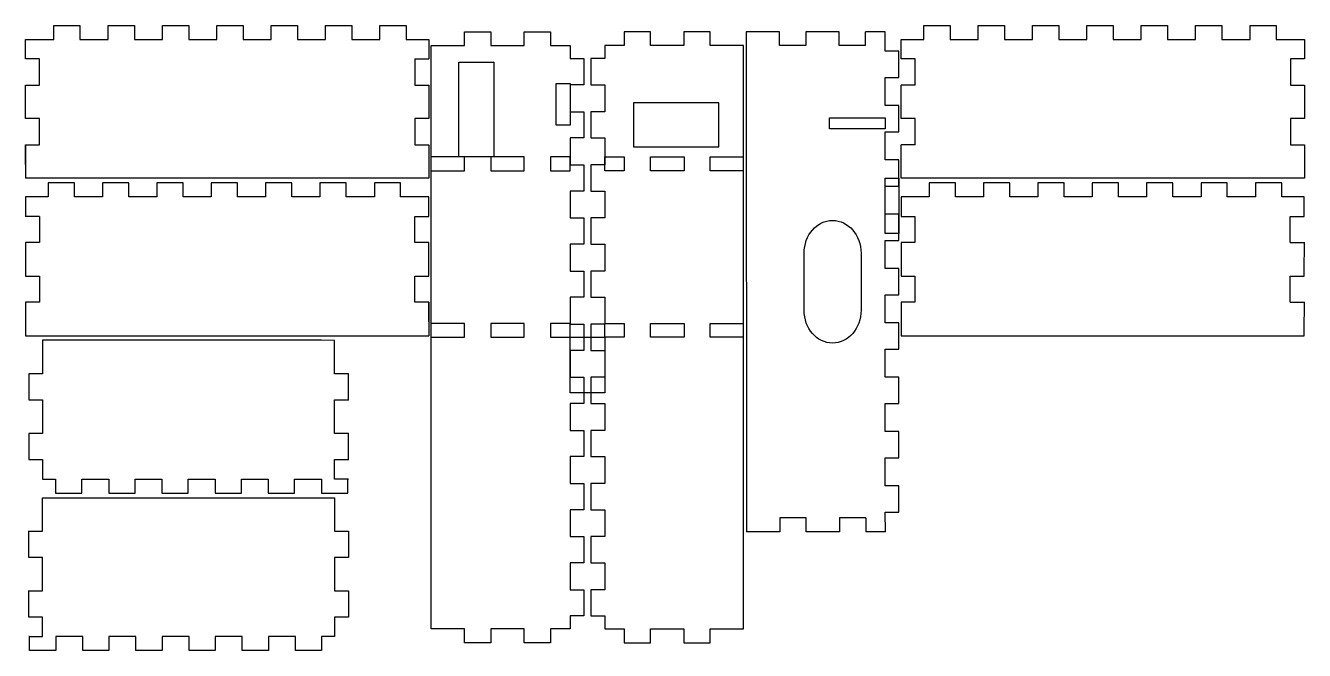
# Model space of a CAD drawing. Extents: x 1.7 to 84.2, y 0.8 to 91.
# Drawn here: x 1.7 to 84.2, y 0.8 to 41.1 of the extents above; entities that cross this region are included whole.
import ezdxf

# ---------------------------------------------------------------- set-up
doc = ezdxf.new("R2010")
doc.units = 0
doc.layers.add('Inner_Cut', color=7, linetype='CONTINUOUS')
doc.layers.add('Outer_Cut', color=7, linetype='CONTINUOUS')

msp = doc.modelspace()

# ---------------------------------------------------------------- linework, layer by layer
at = {"layer": 'Inner_Cut', "color": 5}
for p, q in [((29.663192, 38.777556), (31.92097, 38.777556)), ((29.663192, 32.684379), (29.663192, 38.777556)), ((31.92097, 38.777556), (31.92097, 32.684379)), ((35.93016, 37.404542), (36.826215, 37.404542)), ((35.93016, 34.723431), (35.93016, 37.404542)), ((36.826215, 37.404542), (36.826215, 34.723431)), ((46.423659, 36.155712), (40.920326, 36.155712)), ((40.920326, 36.155712), (40.920326, 33.33349)), ((46.423659, 33.33349), (46.423659, 36.155712)), ((36.826215, 34.723431), (35.93016, 34.723431)), ((53.549277, 35.192529), (57.1335, 35.192529)), ((53.549277, 34.486974), (53.549277, 35.192529)), ((57.1335, 35.192529), (57.1335, 34.486974)), ((57.1335, 34.486974), (53.549277, 34.486974)), ((40.920326, 33.33349), (46.423659, 33.33349)), ((31.92097, 32.684379), (29.663192, 32.684379)), ((57.131431, 31.31146), (58.031582, 31.31146)), ((57.131431, 27.727238), (57.131431, 31.31146)), ((58.031582, 31.31146), (58.031582, 27.727238)), ((53.750174, 28.577407), (53.750174, 28.577407)), ((58.031582, 27.727238), (57.131431, 27.727238)), ((51.91573, 22.784544), (51.91573, 26.46074)), ((55.584619, 26.46074), (55.584619, 22.784544)), ((36.826215, 21.038476), (39.063018, 21.038476)), ((36.826215, 17.454253), (36.826215, 21.038476)), ((39.063018, 21.038476), (39.063018, 17.454253)), ((39.063018, 17.454253), (36.826215, 17.454253))]:
    msp.add_line(p, q, dxfattribs=at)
for points in [[(51.91573, 26.46074), (51.91573, 27.633373), (52.733892, 28.577407), (53.750174, 28.577407)], [(53.750174, 28.577407), (54.766457, 28.577407), (55.584619, 27.633373), (55.584619, 26.46074)], [(53.750174, 20.667878), (52.733892, 20.667878), (51.91573, 21.611911), (51.91573, 22.784544)], [(55.584619, 22.784544), (55.584619, 21.611911), (54.766457, 20.667878), (53.750174, 20.667878)]]:
    msp.add_open_spline(points, degree=3, dxfattribs=at)
at = {"layer": 'Outer_Cut', "color": 7}
for p, q in [((3.542773, 40.252497), (3.542773, 41.149964)), ((3.542773, 41.149964), (5.236107, 41.149964)), ((5.236107, 41.149964), (5.236107, 40.252497)), ((7.048208, 40.252497), (7.048208, 41.149964)), ((7.048208, 41.149964), (8.741541, 41.149964)), ((8.741541, 41.149964), (8.741541, 40.252497)), ((10.553643, 40.252497), (10.553643, 41.149964)), ((10.553643, 41.149964), (12.246976, 41.149964)), ((12.246976, 41.149964), (12.246976, 40.252497)), ((14.059078, 40.252497), (14.059078, 41.149964)), ((14.059078, 41.149964), (15.752412, 41.149964)), ((15.752412, 41.149964), (15.752412, 40.252497)), ((17.564514, 40.252497), (17.564514, 41.149964)), ((17.564514, 41.149964), (19.257847, 41.149964)), ((19.257847, 41.149964), (19.257847, 40.252497)), ((21.069947, 40.252497), (21.069947, 41.149964)), ((21.069947, 41.149964), (22.763281, 41.149964)), ((22.763281, 41.149964), (22.763281, 40.252497)), ((24.575382, 40.252497), (24.575382, 41.149964)), ((24.575382, 41.149964), (26.268715, 41.149964)), ((26.268715, 41.149964), (26.268715, 40.252497)), ((30.023735, 39.852822), (30.023735, 40.750289)), ((30.023735, 40.750289), (31.717069, 40.750289)), ((31.717069, 40.750289), (31.717069, 39.852822)), ((33.873718, 39.852822), (33.873718, 40.750289)), ((33.873718, 40.750289), (35.567051, 40.750289)), ((35.567051, 40.750289), (35.567051, 39.852822)), ((42.014951, 40.750289), (40.321617, 40.750289)), ((40.321617, 40.750289), (40.321617, 39.852822)), ((42.014951, 39.852822), (42.014951, 40.750289)), ((45.86493, 40.750289), (44.171597, 40.750289)), ((44.171597, 40.750289), (44.171597, 39.852822)), ((45.86493, 39.852822), (45.86493, 40.750289)), ((48.176283, 40.750233), (48.198381, 8.495052)), ((50.331521, 39.852766), (50.331521, 40.750233)), ((52.024854, 40.750233), (52.024854, 39.852766)), ((54.181503, 39.852766), (54.181503, 40.750233)), ((57.134067, 39.491019), (57.134016, 40.750233)), ((59.629735, 40.252497), (59.629735, 41.149964)), ((59.629735, 41.149964), (61.323069, 41.149964)), ((61.323069, 41.149964), (61.323069, 40.252497)), ((63.13517, 40.252497), (63.13517, 41.149964)), ((63.13517, 41.149964), (64.828503, 41.149964)), ((64.828503, 41.149964), (64.828503, 40.252497)), ((66.640607, 40.252497), (66.640607, 41.149964)), ((66.640607, 41.149964), (68.33394, 41.149964)), ((68.33394, 41.149964), (68.33394, 40.252497)), ((70.146041, 40.252497), (70.146041, 41.149964)), ((70.146041, 41.149964), (71.839374, 41.149964)), ((71.839374, 41.149964), (71.839374, 40.252497)), ((73.651475, 40.252497), (73.651475, 41.149964)), ((73.651475, 41.149964), (75.344809, 41.149964)), ((75.344809, 41.149964), (75.344809, 40.252497)), ((77.156912, 40.252497), (77.156912, 41.149964)), ((77.156912, 41.149964), (78.850246, 41.149964)), ((78.850246, 41.149964), (78.850246, 40.252497)), ((80.662347, 40.252497), (80.662347, 41.149964)), ((80.662347, 41.149964), (82.35568, 41.149964)), ((82.35568, 41.149964), (82.35568, 40.252497)), ((1.73067, 40.252497), (3.542773, 40.252497)), ((1.73067, 38.993317), (1.73067, 40.252497)), ((5.236107, 40.252497), (7.048208, 40.252497)), ((8.741541, 40.252497), (10.553643, 40.252497)), ((12.246976, 40.252497), (14.059078, 40.252497)), ((15.752412, 40.252497), (17.564514, 40.252497)), ((19.257847, 40.252497), (21.069947, 40.252497)), ((22.763281, 40.252497), (24.575382, 40.252497)), ((26.268715, 40.252497), (27.719103, 40.252497)), ((27.868461, 39.852822), (30.023735, 39.852822)), ((27.868461, 39.016973), (27.868461, 39.852822)), ((31.717069, 39.852822), (33.873718, 39.852822)), ((35.567051, 39.852822), (36.826231, 39.852822)), ((36.826231, 39.852822), (36.826231, 39.016973)), ((40.321617, 39.852822), (39.062435, 39.852822)), ((39.062435, 39.852822), (39.062435, 39.016973)), ((44.171597, 39.852822), (42.014951, 39.852822)), ((48.020208, 39.852822), (45.86493, 39.852822)), ((48.020208, 39.016973), (48.020208, 39.852822)), ((52.024854, 39.852766), (50.331521, 39.852766)), ((55.874837, 39.852766), (54.181503, 39.852766)), ((58.17935, 40.252497), (59.629735, 40.252497)), ((61.323069, 40.252497), (63.13517, 40.252497)), ((64.828503, 40.252497), (66.640607, 40.252497)), ((68.33394, 40.252497), (70.146041, 40.252497)), ((71.839374, 40.252497), (73.651475, 40.252497)), ((75.344809, 40.252497), (77.156912, 40.252497)), ((78.850246, 40.252497), (80.662347, 40.252497)), ((82.35568, 40.252497), (84.167784, 40.252497)), ((84.167784, 40.252497), (84.167784, 38.993317)), ((2.628136, 38.993317), (1.73067, 38.993317)), ((2.628136, 37.299984), (2.628136, 38.993317)), ((26.821636, 38.993317), (26.821636, 37.299984)), ((27.868461, 37.32364), (27.868461, 39.016973)), ((27.868461, 39.016973), (27.868461, 39.016973)), ((36.826231, 39.016973), (37.723697, 39.016973)), ((37.723697, 39.016973), (37.723697, 37.32364)), ((39.062435, 39.016973), (38.164968, 39.016973)), ((38.164968, 39.016973), (38.164968, 37.32364)), ((48.020208, 37.32364), (48.020208, 39.016973)), ((48.020208, 39.016973), (48.020208, 39.016973)), ((58.031579, 39.491019), (57.134067, 39.491019)), ((58.031579, 37.797643), (58.031579, 39.491019)), ((59.076817, 38.993317), (58.17935, 38.993317)), ((59.076817, 37.299984), (59.076817, 38.993317)), ((84.167784, 38.993317), (83.270317, 38.993317)), ((83.270317, 38.993317), (83.270317, 37.299984)), ((1.73067, 35.143335), (1.73067, 37.299984)), ((1.73067, 37.299984), (2.628136, 37.299984)), ((26.821636, 37.299984), (27.719103, 37.299984)), ((27.868461, 35.590324), (27.868461, 37.32364)), ((27.868461, 37.32364), (27.868461, 37.32364)), ((37.723697, 37.32364), (36.826231, 37.32364)), ((36.826231, 37.32364), (36.826231, 35.590324)), ((38.164968, 37.32364), (39.062435, 37.32364)), ((39.062435, 37.32364), (39.062435, 35.590324)), ((48.020208, 35.590324), (48.020208, 37.32364)), ((48.020208, 37.32364), (48.020208, 37.32364)), ((57.134067, 35.985554), (57.134067, 37.797643)), ((57.134067, 37.797643), (58.031579, 37.797643)), ((83.270317, 37.299984), (84.167784, 37.299984)), ((84.167784, 37.299984), (84.167784, 35.143335)), ((27.868461, 33.896991), (27.868461, 35.590324)), ((27.868461, 35.590324), (27.868461, 35.590324)), ((36.826231, 35.590324), (37.723697, 35.590324)), ((37.723697, 35.590324), (37.723697, 33.896991)), ((39.062435, 35.590324), (38.164968, 35.590324)), ((38.164968, 35.590324), (38.164968, 33.896991)), ((48.020208, 33.896991), (48.020208, 35.590324)), ((48.020208, 35.590324), (48.020208, 35.590324)), ((58.031579, 35.985554), (57.134067, 35.985554)), ((58.031579, 34.292322), (58.031579, 35.985554)), ((2.628136, 35.143335), (1.73067, 35.143335)), ((2.628136, 33.450002), (2.628136, 35.143335)), ((27.719103, 35.143335), (26.821636, 35.143335)), ((26.821636, 35.143335), (26.821636, 33.450002)), ((59.076817, 35.143335), (58.17935, 35.143335)), ((59.076817, 33.450002), (59.076817, 35.143335)), ((84.167784, 35.143335), (83.270317, 35.143335)), ((83.270317, 35.143335), (83.270317, 33.450002)), ((27.868461, 32.163678), (27.868461, 33.896991)), ((27.868461, 33.896991), (27.868461, 33.896991)), ((37.723697, 33.896991), (36.826231, 33.896991)), ((36.826231, 33.896991), (36.826231, 32.163678)), ((38.164968, 33.896991), (39.062435, 33.896991)), ((39.062435, 33.896991), (39.062435, 32.163678)), ((48.020208, 32.163678), (48.020208, 33.896991)), ((48.020208, 33.896991), (48.020208, 33.896991)), ((57.134067, 32.480232), (57.134067, 34.292322)), ((57.134067, 34.292322), (58.031579, 34.292322)), ((1.73067, 32.190819), (1.73067, 33.450002)), ((1.73067, 33.450002), (2.628136, 33.450002)), ((26.821636, 33.450002), (27.719103, 33.450002)), ((83.270317, 33.450002), (84.167784, 33.450002)), ((84.167784, 33.450002), (84.167784, 31.294764)), ((27.868461, 30.470345), (27.868461, 32.163678)), ((27.868461, 32.163678), (27.868461, 32.163678)), ((30.023724, 32.684378), (27.871085, 32.684378)), ((30.023724, 31.786911), (30.023724, 32.684378)), ((33.873706, 32.684378), (31.717057, 32.684378)), ((31.717057, 32.684378), (31.717057, 31.786911)), ((33.873706, 31.786911), (33.873706, 32.684378)), ((36.826219, 32.684378), (35.56704, 32.684378)), ((35.56704, 32.684378), (35.56704, 31.786911)), ((36.826219, 31.786911), (36.826219, 32.684378)), ((36.826231, 32.163678), (37.723697, 32.163678)), ((37.723697, 32.163678), (37.723697, 30.470345)), ((39.062435, 32.163678), (38.164968, 32.163678)), ((38.164968, 32.163678), (38.164968, 30.470345)), ((39.065085, 31.786911), (39.065085, 32.684378)), ((39.065085, 32.684378), (40.324268, 32.684378)), ((40.324268, 32.684378), (40.324268, 31.786911)), ((42.017601, 31.786911), (42.017601, 32.684378)), ((42.017601, 32.684378), (44.174247, 32.684378)), ((44.174247, 32.684378), (44.174247, 31.786911)), ((45.86758, 31.786911), (45.86758, 32.684378)), ((45.86758, 32.684378), (48.020222, 32.684378)), ((48.020208, 30.470345), (48.020208, 32.163678)), ((48.020208, 32.163678), (48.020208, 32.163678)), ((58.031579, 32.480232), (57.134067, 32.480232)), ((58.031579, 30.786857), (58.031579, 32.480232)), ((27.871085, 31.786911), (30.023724, 31.786911)), ((31.717057, 31.786911), (33.873706, 31.786911)), ((35.56704, 31.786911), (36.826219, 31.786911)), ((40.324268, 31.786911), (39.065085, 31.786911)), ((44.174247, 31.786911), (42.017601, 31.786911)), ((48.020222, 31.786911), (45.86758, 31.786911)), ((3.542773, 31.294764), (1.73067, 31.294764)), ((4.874446, 30.996079), (3.181113, 30.996079)), ((3.181113, 30.996079), (3.181113, 30.098613)), ((5.236107, 31.294764), (3.542773, 31.294764)), ((3.542773, 31.294764), (3.542773, 31.294764)), ((4.874446, 30.098613), (4.874446, 30.996079)), ((7.048208, 31.294764), (5.236107, 31.294764)), ((5.236107, 31.294764), (5.236107, 31.294764)), ((8.37988, 30.996079), (6.686547, 30.996079)), ((6.686547, 30.996079), (6.686547, 30.098613)), ((8.741541, 31.294764), (7.048208, 31.294764)), ((7.048208, 31.294764), (7.048208, 31.294764)), ((8.37988, 30.098613), (8.37988, 30.996079)), ((10.553643, 31.294764), (8.741541, 31.294764)), ((8.741541, 31.294764), (8.741541, 31.294764)), ((11.885314, 30.996079), (10.191981, 30.996079)), ((10.191981, 30.996079), (10.191981, 30.098613)), ((12.246976, 31.294764), (10.553643, 31.294764)), ((10.553643, 31.294764), (10.553643, 31.294764)), ((11.885314, 30.098613), (11.885314, 30.996079)), ((14.059078, 31.294764), (12.246976, 31.294764)), ((12.246976, 31.294764), (12.246976, 31.294764)), ((15.390749, 30.996079), (13.697416, 30.996079)), ((13.697416, 30.996079), (13.697416, 30.098613)), ((15.752412, 31.294764), (14.059078, 31.294764)), ((14.059078, 31.294764), (14.059078, 31.294764)), ((15.390749, 30.098613), (15.390749, 30.996079)), ((17.564514, 31.294764), (15.752412, 31.294764)), ((15.752412, 31.294764), (15.752412, 31.294764)), ((18.896185, 30.996079), (17.202851, 30.996079)), ((17.202851, 30.996079), (17.202851, 30.098613)), ((19.257847, 31.294764), (17.564514, 31.294764)), ((17.564514, 31.294764), (17.564514, 31.294764)), ((18.896185, 30.098613), (18.896185, 30.996079)), ((21.069947, 31.294764), (19.257847, 31.294764)), ((19.257847, 31.294764), (19.257847, 31.294764)), ((22.401621, 30.996079), (20.708288, 30.996079)), ((20.708288, 30.996079), (20.708288, 30.098613)), ((22.763281, 31.294764), (21.069947, 31.294764)), ((21.069947, 31.294764), (21.069947, 31.294764)), ((22.401621, 30.098613), (22.401621, 30.996079)), ((24.575382, 31.294764), (22.763281, 31.294764)), ((22.763281, 31.294764), (22.763281, 31.294764)), ((25.907055, 30.996079), (24.213722, 30.996079)), ((24.213722, 30.996079), (24.213722, 30.098613)), ((26.268715, 31.294764), (24.575382, 31.294764)), ((24.575382, 31.294764), (24.575382, 31.294764)), ((25.907055, 30.098613), (25.907055, 30.996079)), ((27.719103, 31.294764), (26.268715, 31.294764)), ((26.268715, 31.294764), (26.268715, 31.294764)), ((57.134067, 28.974764), (57.134067, 30.786857)), ((57.134067, 30.786857), (58.031579, 30.786857)), ((59.629735, 31.294764), (58.17935, 31.294764)), ((61.323069, 31.294764), (59.629735, 31.294764)), ((59.629735, 31.294764), (59.629735, 31.294764)), ((61.670055, 30.996079), (59.976722, 30.996079)), ((59.976722, 30.996079), (59.976722, 30.098613)), ((63.13517, 31.294764), (61.323069, 31.294764)), ((61.323069, 31.294764), (61.323069, 31.294764)), ((61.670055, 30.098613), (61.670055, 30.996079)), ((64.828503, 31.294764), (63.13517, 31.294764)), ((63.13517, 31.294764), (63.13517, 31.294764)), ((65.175489, 30.996079), (63.482156, 30.996079)), ((63.482156, 30.996079), (63.482156, 30.098613)), ((66.640607, 31.294764), (64.828503, 31.294764)), ((64.828503, 31.294764), (64.828503, 31.294764)), ((65.175489, 30.098613), (65.175489, 30.996079)), ((68.33394, 31.294764), (66.640607, 31.294764)), ((66.640607, 31.294764), (66.640607, 31.294764)), ((68.680926, 30.996079), (66.987593, 30.996079)), ((66.987593, 30.996079), (66.987593, 30.098613)), ((70.146041, 31.294764), (68.33394, 31.294764)), ((68.33394, 31.294764), (68.33394, 31.294764)), ((68.680926, 30.098613), (68.680926, 30.996079)), ((71.839374, 31.294764), (70.146041, 31.294764)), ((70.146041, 31.294764), (70.146041, 31.294764)), ((72.186361, 30.996079), (70.493027, 30.996079)), ((70.493027, 30.996079), (70.493027, 30.098613)), ((73.651475, 31.294764), (71.839374, 31.294764)), ((71.839374, 31.294764), (71.839374, 31.294764)), ((72.186361, 30.098613), (72.186361, 30.996079)), ((75.344809, 31.294764), (73.651475, 31.294764)), ((73.651475, 31.294764), (73.651475, 31.294764)), ((75.691795, 30.996079), (73.998461, 30.996079)), ((73.998461, 30.996079), (73.998461, 30.098613)), ((77.156912, 31.294764), (75.344809, 31.294764)), ((75.344809, 31.294764), (75.344809, 31.294764)), ((75.691795, 30.098613), (75.691795, 30.996079)), ((78.850246, 31.294764), (77.156912, 31.294764)), ((77.156912, 31.294764), (77.156912, 31.294764)), ((79.197232, 30.996079), (77.503899, 30.996079)), ((77.503899, 30.996079), (77.503899, 30.098613)), ((80.662347, 31.294764), (78.850246, 31.294764)), ((78.850246, 31.294764), (78.850246, 31.294764)), ((79.197232, 30.098613), (79.197232, 30.996079)), ((82.35568, 31.294764), (80.662347, 31.294764)), ((80.662347, 31.294764), (80.662347, 31.294764)), ((82.702666, 30.996079), (81.009333, 30.996079)), ((81.009333, 30.996079), (81.009333, 30.098613)), ((84.167784, 31.294764), (82.35568, 31.294764)), ((82.35568, 31.294764), (82.35568, 31.294764)), ((82.702666, 30.098613), (82.702666, 30.996079)), ((3.181113, 30.098613), (1.730725, 30.098613)), ((6.686547, 30.098613), (4.874446, 30.098613)), ((10.191981, 30.098613), (8.37988, 30.098613)), ((13.697416, 30.098613), (11.885314, 30.098613)), ((17.202851, 30.098613), (15.390749, 30.098613)), ((20.708288, 30.098613), (18.896185, 30.098613)), ((24.213722, 30.098613), (22.401621, 30.098613)), ((27.719159, 30.098613), (25.907055, 30.098613)), ((27.719159, 28.839433), (27.719159, 30.098613)), ((27.868461, 28.737029), (27.868461, 30.470345)), ((27.868461, 30.470345), (27.868461, 30.470345)), ((37.723697, 30.470345), (36.826231, 30.470345)), ((36.826231, 30.470345), (36.826231, 28.737029)), ((38.164968, 30.470345), (39.062435, 30.470345)), ((39.062435, 30.470345), (39.062435, 28.737029)), ((48.020208, 28.737029), (48.020208, 30.470345)), ((48.020208, 30.470345), (48.020208, 30.470345)), ((59.976722, 30.098613), (58.164618, 30.098613)), ((58.164618, 30.098613), (58.164618, 28.839433)), ((63.482156, 30.098613), (61.670055, 30.098613)), ((66.987593, 30.098613), (65.175489, 30.098613)), ((70.493027, 30.098613), (68.680926, 30.098613)), ((73.998461, 30.098613), (72.186361, 30.098613)), ((77.503899, 30.098613), (75.691795, 30.098613)), ((81.009333, 30.098613), (79.197232, 30.098613)), ((84.153051, 30.098613), (82.702666, 30.098613)), ((58.031579, 28.974764), (57.134067, 28.974764)), ((58.031579, 27.281389), (58.031579, 28.974764)), ((2.628191, 28.839433), (2.628191, 27.1461)), ((26.821692, 27.1461), (26.821692, 28.839433)), ((26.821692, 28.839433), (27.719159, 28.839433)), ((27.868461, 27.043695), (27.868461, 28.737029)), ((27.868461, 28.737029), (27.868461, 28.737029)), ((36.826231, 28.737029), (37.723697, 28.737029)), ((37.723697, 28.737029), (37.723697, 27.043695)), ((39.062435, 28.737029), (38.164968, 28.737029)), ((38.164968, 28.737029), (38.164968, 27.043695)), ((48.020208, 27.043695), (48.020208, 28.737029)), ((48.020208, 28.737029), (48.020208, 28.737029)), ((58.164618, 28.839433), (59.062085, 28.839433)), ((59.062085, 28.839433), (59.062085, 27.1461)), ((83.255585, 27.1461), (83.255585, 28.839433)), ((83.255585, 28.839433), (84.153051, 28.839433)), ((57.134067, 25.469296), (57.134067, 27.281389)), ((57.134067, 27.281389), (58.031579, 27.281389)), ((2.628191, 27.1461), (1.730725, 27.1461)), ((27.719159, 27.1461), (26.821692, 27.1461)), ((27.719159, 24.989451), (27.719159, 27.1461)), ((27.868461, 25.31038), (27.868461, 27.043695)), ((27.868461, 27.043695), (27.868461, 27.043695)), ((37.723697, 27.043695), (36.826231, 27.043695)), ((36.826231, 27.043695), (36.826231, 25.31038)), ((38.164968, 27.043695), (39.062435, 27.043695)), ((39.062435, 27.043695), (39.062435, 25.31038)), ((48.020208, 25.31038), (48.020208, 27.043695)), ((48.020208, 27.043695), (48.020208, 27.043695)), ((59.062085, 27.1461), (58.164618, 27.1461)), ((58.164618, 27.1461), (58.164618, 24.989451)), ((1.730725, 24.989451), (2.628191, 24.989451)), ((2.628191, 24.989451), (2.628191, 23.296117)), ((26.821692, 23.296117), (26.821692, 24.989451)), ((26.821692, 24.989451), (27.719159, 24.989451)), ((27.868461, 23.617046), (27.868461, 25.31038)), ((27.868461, 25.31038), (27.868461, 25.31038)), ((36.826231, 25.31038), (37.723697, 25.31038)), ((37.723697, 25.31038), (37.723697, 23.617046)), ((39.062435, 25.31038), (38.164968, 25.31038)), ((38.164968, 25.31038), (38.164968, 23.617046)), ((48.020208, 23.617046), (48.020208, 25.31038)), ((48.020208, 25.31038), (48.020208, 25.31038)), ((58.031579, 25.469296), (57.134067, 25.469296)), ((58.031579, 23.775921), (58.031579, 25.469296)), ((58.164618, 24.989451), (59.062085, 24.989451)), ((59.062085, 24.989451), (59.062085, 23.296117)), ((83.255585, 23.296117), (83.255585, 24.989451)), ((83.255585, 24.989451), (84.153051, 24.989451)), ((2.628191, 23.296117), (1.730725, 23.296117)), ((27.719159, 23.296117), (26.821692, 23.296117)), ((27.719159, 22.036935), (27.719159, 23.296117)), ((27.868461, 21.883733), (27.868461, 23.617046)), ((27.868461, 23.617046), (27.868461, 23.617046)), ((37.723697, 23.617046), (36.826231, 23.617046)), ((36.826231, 23.617046), (36.826231, 21.883733)), ((38.164968, 23.617046), (39.062435, 23.617046)), ((39.062435, 23.617046), (39.062435, 21.883733)), ((48.020208, 21.883733), (48.020208, 23.617046)), ((48.020208, 23.617046), (48.020208, 23.617046)), ((57.134067, 21.963831), (57.134067, 23.775921)), ((57.134067, 23.775921), (58.031579, 23.775921)), ((59.062085, 23.296117), (58.164618, 23.296117)), ((58.164618, 23.296117), (58.164618, 21.140879)), ((27.868461, 20.1904), (27.868461, 21.883733)), ((27.868461, 21.883733), (27.868461, 21.883733)), ((30.023724, 21.935942), (27.871085, 21.935942)), ((30.023724, 21.038475), (30.023724, 21.935942)), ((33.873706, 21.935942), (31.717057, 21.935942)), ((31.717057, 21.935942), (31.717057, 21.038475)), ((33.873706, 21.038475), (33.873706, 21.935942)), ((36.826219, 21.935942), (35.56704, 21.935942)), ((35.56704, 21.935942), (35.56704, 21.038475)), ((36.826219, 21.038475), (36.826219, 21.935942)), ((36.826231, 21.883733), (37.723697, 21.883733)), ((37.723697, 21.883733), (37.723697, 20.1904)), ((39.062435, 21.883733), (38.164968, 21.883733)), ((38.164968, 21.883733), (38.164968, 20.1904)), ((39.065085, 21.038475), (39.065085, 21.935942)), ((39.065085, 21.935942), (40.324268, 21.935942)), ((40.324268, 21.935942), (40.324268, 21.038475)), ((42.017601, 21.038475), (42.017601, 21.935942)), ((42.017601, 21.935942), (44.174247, 21.935942)), ((44.174247, 21.935942), (44.174247, 21.038475)), ((45.86758, 21.038475), (45.86758, 21.935942)), ((45.86758, 21.935942), (48.020222, 21.935942)), ((48.020208, 20.1904), (48.020208, 21.883733)), ((48.020208, 21.883733), (48.020208, 21.883733)), ((58.031579, 21.963831), (57.134067, 21.963831)), ((58.031579, 20.270599), (58.031579, 21.963831)), ((1.730725, 21.140879), (3.181113, 21.140879)), ((3.667993, 20.842192), (2.832143, 20.842192)), ((2.832143, 20.842192), (2.832143, 18.68696)), ((3.181113, 21.140879), (3.181113, 21.140879)), ((3.181113, 21.140879), (4.874446, 21.140879)), ((5.361325, 20.842192), (3.667993, 20.842192)), ((3.667993, 20.842192), (3.667993, 20.842192)), ((4.874446, 21.140879), (4.874446, 21.140879)), ((4.874446, 21.140879), (6.686547, 21.140879)), ((7.094641, 20.842192), (5.361325, 20.842192)), ((5.361325, 20.842192), (5.361325, 20.842192)), ((6.686547, 21.140879), (6.686547, 21.140879)), ((6.686547, 21.140879), (8.37988, 21.140879)), ((8.787974, 20.842192), (7.094641, 20.842192)), ((7.094641, 20.842192), (7.094641, 20.842192)), ((8.37988, 21.140879), (8.37988, 21.140879)), ((8.37988, 21.140879), (10.191981, 21.140879)), ((10.521287, 20.842192), (8.787974, 20.842192)), ((8.787974, 20.842192), (8.787974, 20.842192)), ((10.191981, 21.140879), (10.191981, 21.140879)), ((10.191981, 21.140879), (11.885314, 21.140879)), ((12.21462, 20.842192), (10.521287, 20.842192)), ((10.521287, 20.842192), (10.521287, 20.842192)), ((11.885314, 21.140879), (11.885314, 21.140879)), ((11.885314, 21.140879), (13.697416, 21.140879)), ((13.947936, 20.842192), (12.21462, 20.842192)), ((12.21462, 20.842192), (12.21462, 20.842192)), ((13.697416, 21.140879), (13.697416, 21.140879)), ((13.697416, 21.140879), (15.390749, 21.140879)), ((15.64127, 20.842192), (13.947936, 20.842192)), ((13.947936, 20.842192), (13.947936, 20.842192)), ((15.390749, 21.140879), (15.390749, 21.140879)), ((15.390749, 21.140879), (17.202851, 21.140879)), ((17.374586, 20.842192), (15.64127, 20.842192)), ((15.64127, 20.842192), (15.64127, 20.842192)), ((17.202851, 21.140879), (17.202851, 21.140879)), ((17.202851, 21.140879), (18.896185, 21.140879)), ((19.067919, 20.842192), (17.374586, 20.842192)), ((17.374586, 20.842192), (17.374586, 20.842192)), ((18.896185, 21.140879), (18.896185, 21.140879)), ((18.896185, 21.140879), (20.708288, 21.140879)), ((20.801232, 20.842192), (19.067919, 20.842192)), ((19.067919, 20.842192), (19.067919, 20.842192)), ((20.708288, 21.140879), (20.708288, 21.140879)), ((20.708288, 21.140879), (22.401621, 21.140879)), ((21.64931, 20.82619), (20.801232, 20.842192)), ((20.801232, 20.842192), (20.801232, 20.842192)), ((21.64931, 18.68696), (21.64931, 20.826193)), ((22.401621, 21.140879), (22.401621, 21.140879)), ((22.401621, 21.140879), (24.213722, 21.140879)), ((24.213722, 21.140879), (24.213722, 21.140879)), ((24.213722, 21.140879), (25.907055, 21.140879)), ((25.907055, 21.140879), (25.907055, 21.140879)), ((25.907055, 21.140879), (27.719159, 21.140879)), ((27.871085, 21.038475), (30.023724, 21.038475)), ((31.717057, 21.038475), (33.873706, 21.038475)), ((35.56704, 21.038475), (36.826219, 21.038475)), ((40.324268, 21.038475), (39.065085, 21.038475)), ((44.174247, 21.038475), (42.017601, 21.038475)), ((48.020222, 21.038475), (45.86758, 21.038475)), ((58.164618, 21.140879), (59.976722, 21.140879)), ((59.976722, 21.140879), (59.976722, 21.140879)), ((59.976722, 21.140879), (61.670055, 21.140879)), ((61.670055, 21.140879), (61.670055, 21.140879)), ((61.670055, 21.140879), (63.482156, 21.140879)), ((63.482156, 21.140879), (63.482156, 21.140879)), ((63.482156, 21.140879), (65.175489, 21.140879)), ((65.175489, 21.140879), (65.175489, 21.140879)), ((65.175489, 21.140879), (66.987593, 21.140879)), ((66.987593, 21.140879), (66.987593, 21.140879)), ((66.987593, 21.140879), (68.680926, 21.140879)), ((68.680926, 21.140879), (68.680926, 21.140879)), ((68.680926, 21.140879), (70.493027, 21.140879)), ((70.493027, 21.140879), (70.493027, 21.140879)), ((70.493027, 21.140879), (72.186361, 21.140879)), ((72.186361, 21.140879), (72.186361, 21.140879)), ((72.186361, 21.140879), (73.998461, 21.140879)), ((73.998461, 21.140879), (73.998461, 21.140879)), ((73.998461, 21.140879), (75.691795, 21.140879)), ((75.691795, 21.140879), (75.691795, 21.140879)), ((75.691795, 21.140879), (77.503899, 21.140879)), ((77.503899, 21.140879), (77.503899, 21.140879)), ((77.503899, 21.140879), (79.197232, 21.140879)), ((79.197232, 21.140879), (79.197232, 21.140879)), ((79.197232, 21.140879), (81.009333, 21.140879)), ((81.009333, 21.140879), (81.009333, 21.140879)), ((81.009333, 21.140879), (82.702666, 21.140879)), ((82.702666, 21.140879), (82.702666, 21.140879)), ((82.702666, 21.140879), (84.153051, 21.140879)), ((27.868461, 18.457084), (27.868461, 20.1904)), ((27.868461, 20.1904), (27.868461, 20.1904)), ((37.723697, 20.1904), (36.826231, 20.1904)), ((36.826231, 20.1904), (36.826231, 18.457084)), ((38.164968, 20.1904), (39.062435, 20.1904)), ((39.062435, 20.1904), (39.062435, 18.457084)), ((48.020208, 18.457084), (48.020208, 20.1904)), ((48.020208, 20.1904), (48.020208, 20.1904)), ((57.134067, 18.45851), (57.134067, 20.270599)), ((57.134067, 20.270599), (58.031579, 20.270599)), ((2.832143, 18.68696), (1.934677, 18.68696)), ((1.934677, 18.68696), (1.934677, 16.993627)), ((22.546777, 18.68696), (21.64931, 18.68696)), ((22.546839, 16.985397), (22.546844, 18.701415)), ((27.868461, 16.763751), (27.868461, 18.457084)), ((27.868461, 18.457084), (27.868461, 18.457084)), ((36.826231, 18.457084), (37.723697, 18.457084)), ((37.723697, 18.457084), (37.723697, 16.763751)), ((39.062435, 18.457084), (38.164968, 18.457084)), ((38.164968, 18.457084), (38.164968, 16.763751)), ((48.020208, 16.763751), (48.020208, 18.457084)), ((48.020208, 18.457084), (48.020208, 18.457084)), ((58.031579, 18.45851), (57.134067, 18.45851)), ((58.031579, 16.765131), (58.031579, 18.45851)), ((1.934677, 16.993627), (2.832143, 16.993627)), ((2.832143, 16.993627), (2.832143, 14.836978)), ((21.64931, 14.836978), (21.64931, 16.993627)), ((21.64931, 16.993627), (22.546777, 16.993627)), ((27.868461, 15.030435), (27.868461, 16.763751)), ((27.868461, 16.763751), (27.868461, 16.763751)), ((37.723697, 16.763751), (36.826231, 16.763751)), ((36.826231, 16.763751), (36.826231, 15.030435)), ((38.164968, 16.763751), (39.062435, 16.763751)), ((39.062435, 16.763751), (39.062435, 15.030435)), ((48.020208, 15.030435), (48.020208, 16.763751)), ((48.020208, 16.763751), (48.020208, 16.763751)), ((57.134067, 14.953041), (57.134067, 16.765131)), ((57.134067, 16.765131), (58.031579, 16.765131)), ((22.546799, 13.138497), (22.546822, 14.854515)), ((27.868461, 13.337102), (27.868461, 15.030435)), ((27.868461, 15.030435), (27.868461, 15.030435)), ((36.826231, 15.030435), (37.723697, 15.030435)), ((37.723697, 15.030435), (37.723697, 13.337102)), ((39.062435, 15.030435), (38.164968, 15.030435)), ((38.164968, 15.030435), (38.164968, 13.337102)), ((48.020208, 13.337102), (48.020208, 15.030435)), ((48.020208, 15.030435), (48.020208, 15.030435)), ((58.031579, 14.953041), (57.134067, 14.953041)), ((58.031579, 13.259666), (58.031579, 14.953041)), ((2.832143, 14.836978), (1.934677, 14.836978)), ((1.934677, 14.836978), (1.934677, 13.143644)), ((22.546777, 14.836978), (21.64931, 14.836978)), ((27.868461, 11.603789), (27.868461, 13.337102)), ((27.868461, 13.337102), (27.868461, 13.337102)), ((37.723697, 13.337102), (36.826231, 13.337102)), ((36.826231, 13.337102), (36.826231, 11.603789)), ((38.164968, 13.337102), (39.062435, 13.337102)), ((39.062435, 13.337102), (39.062435, 11.603789)), ((48.020208, 11.603789), (48.020208, 13.337102)), ((48.020208, 13.337102), (48.020208, 13.337102)), ((57.134067, 11.447573), (57.134067, 13.259666)), ((57.134067, 13.259666), (58.031579, 13.259666)), ((1.934677, 13.143644), (2.832143, 13.143644)), ((2.832143, 13.143644), (2.832143, 11.884465)), ((21.64931, 11.884465), (21.64931, 13.143644)), ((21.64931, 13.143644), (22.546777, 13.143644)), ((2.832143, 11.884465), (3.667993, 11.884465)), ((3.667993, 11.884465), (3.667993, 10.986998)), ((5.361325, 10.986998), (5.361325, 11.884465)), ((5.361325, 11.884465), (7.094641, 11.884465)), ((7.094641, 11.884465), (7.094641, 10.986998)), ((8.787974, 10.986998), (8.787974, 11.884465)), ((8.787974, 11.884465), (10.521287, 11.884465)), ((10.521287, 11.884465), (10.521287, 10.986998)), ((12.21462, 10.986998), (12.21462, 11.884465)), ((12.21462, 11.884465), (13.947936, 11.884465)), ((13.947936, 11.884465), (13.947936, 10.986998)), ((15.64127, 10.986998), (15.64127, 11.884465)), ((15.64127, 11.884465), (17.374586, 11.884465)), ((17.374586, 11.884465), (17.374586, 10.986998)), ((19.067919, 10.986998), (19.067919, 11.884465)), ((19.067919, 11.884465), (20.801232, 11.884465)), ((20.801232, 11.884465), (20.801232, 10.986998)), ((22.546777, 11.884465), (21.64931, 11.884465)), ((22.494565, 10.986998), (22.494565, 11.884465)), ((22.494565, 11.884465), (22.546777, 11.884465)), ((27.868461, 9.910456), (27.868461, 11.603789)), ((27.868461, 11.603789), (27.868461, 11.603789)), ((36.826231, 11.603789), (37.723697, 11.603789)), ((37.723697, 11.603789), (37.723697, 9.910456)), ((39.062435, 11.603789), (38.164968, 11.603789)), ((38.164968, 11.603789), (38.164968, 9.910456)), ((48.020208, 9.910456), (48.020208, 11.603789)), ((48.020208, 11.603789), (48.020208, 11.603789)), ((3.667993, 10.986998), (5.361325, 10.986998)), ((7.094641, 10.986998), (8.787974, 10.986998)), ((10.521287, 10.986998), (12.21462, 10.986998)), ((13.947936, 10.986998), (15.64127, 10.986998)), ((17.374586, 10.986998), (19.067919, 10.986998)), ((20.801232, 10.986998), (22.494565, 10.986998)), ((58.031579, 11.447573), (57.134067, 11.447573)), ((58.031579, 9.754198), (58.031579, 11.447573)), ((2.832211, 10.672315), (3.680289, 10.688317)), ((2.832211, 8.533084), (2.832211, 10.672317)), ((3.680289, 10.688317), (3.680289, 10.688317)), ((3.680289, 10.688317), (5.413602, 10.688317)), ((5.413602, 10.688317), (5.413602, 10.688317)), ((5.413602, 10.688317), (7.106935, 10.688317)), ((7.106935, 10.688317), (7.106935, 10.688317)), ((7.106935, 10.688317), (8.840251, 10.688317)), ((8.840251, 10.688317), (8.840251, 10.688317)), ((8.840251, 10.688317), (10.533586, 10.688317)), ((10.533586, 10.688317), (10.533586, 10.688317)), ((10.533586, 10.688317), (12.266901, 10.688317)), ((12.266901, 10.688317), (12.266901, 10.688317)), ((12.266901, 10.688317), (13.960235, 10.688317)), ((13.960235, 10.688317), (13.960235, 10.688317)), ((13.960235, 10.688317), (15.693548, 10.688317)), ((15.693548, 10.688317), (15.693548, 10.688317)), ((15.693548, 10.688317), (17.386881, 10.688317)), ((17.386881, 10.688317), (17.386881, 10.688317)), ((17.386881, 10.688317), (19.120197, 10.688317)), ((19.120197, 10.688317), (19.120197, 10.688317)), ((19.120197, 10.688317), (20.813529, 10.688317)), ((20.813529, 10.688317), (20.813529, 10.688317)), ((20.813529, 10.688317), (21.649378, 10.688317)), ((21.649378, 10.688317), (21.649378, 8.533084)), ((27.868461, 8.17714), (27.868461, 9.910456)), ((27.868461, 9.910456), (27.868461, 9.910456)), ((37.723697, 9.910456), (36.826231, 9.910456)), ((36.826231, 9.910456), (36.826231, 8.17714)), ((38.164968, 9.910456), (39.062435, 9.910456)), ((39.062435, 9.910456), (39.062435, 8.17714)), ((48.020208, 8.17714), (48.020208, 9.910456)), ((48.020208, 9.910456), (48.020208, 9.910456)), ((52.046946, 9.392519), (50.353613, 9.392519)), ((50.353613, 9.392519), (50.353613, 8.495052)), ((52.046946, 8.495052), (52.046946, 9.392519)), ((55.896929, 9.392519), (54.203596, 9.392519)), ((54.203596, 9.392519), (54.203596, 8.495052)), ((57.156108, 8.495052), (57.134067, 9.754198)), ((57.134067, 9.754198), (58.031579, 9.754198)), ((1.934683, 6.831521), (1.934677, 8.54754)), ((1.934745, 8.533084), (2.832211, 8.533084)), ((21.649378, 8.533084), (22.546845, 8.533084)), ((22.546845, 8.533084), (22.546845, 6.839751)), ((27.868461, 6.483807), (27.868461, 8.17714)), ((27.868461, 8.17714), (27.868461, 8.17714)), ((36.826231, 8.17714), (37.723697, 8.17714)), ((37.723697, 8.17714), (37.723697, 6.483807)), ((39.062435, 8.17714), (38.164968, 8.17714)), ((38.164968, 8.17714), (38.164968, 6.483807)), ((48.020208, 6.483807), (48.020208, 8.17714)), ((48.020208, 8.17714), (48.020208, 8.17714)), ((2.832211, 6.839751), (1.934745, 6.839751)), ((2.832211, 4.683102), (2.832211, 6.839751)), ((22.546845, 6.839751), (21.649378, 6.839751)), ((21.649378, 6.839751), (21.649378, 4.683102)), ((27.868461, 4.750491), (27.868461, 6.483807)), ((27.868461, 6.483807), (27.868461, 6.483807)), ((37.723697, 6.483807), (36.826231, 6.483807)), ((36.826231, 6.483807), (36.826231, 4.750491)), ((38.164968, 6.483807), (39.062435, 6.483807)), ((39.062435, 6.483807), (39.062435, 4.750491)), ((48.020208, 4.750491), (48.020208, 6.483807)), ((48.020208, 6.483807), (48.020208, 6.483807)), ((1.934722, 2.984621), (1.934699, 4.700639)), ((1.934745, 4.683102), (2.832211, 4.683102)), ((21.649378, 4.683102), (22.546845, 4.683102)), ((22.546845, 4.683102), (22.546845, 2.989768)), ((27.868461, 3.057158), (27.868461, 4.750491)), ((27.868461, 4.750491), (27.868461, 4.750491)), ((36.826231, 4.750491), (37.723697, 4.750491)), ((37.723697, 4.750491), (37.723697, 3.057158)), ((39.062435, 4.750491), (38.164968, 4.750491)), ((38.164968, 4.750491), (38.164968, 3.057158)), ((48.020208, 3.057158), (48.020208, 4.750491)), ((48.020208, 4.750491), (48.020208, 4.750491)), ((2.832211, 2.989768), (1.934745, 2.989768)), ((2.832211, 1.730589), (2.832211, 2.989768)), ((22.546845, 2.989768), (21.649378, 2.989768)), ((21.649378, 2.989768), (21.649378, 1.730589)), ((27.868461, 2.221311), (27.868461, 3.057158)), ((27.868461, 3.057158), (27.868461, 3.057158)), ((37.723697, 3.057158), (36.826231, 3.057158)), ((36.826231, 3.057158), (36.826231, 2.221311)), ((38.164968, 3.057158), (39.062435, 3.057158)), ((39.062435, 3.057158), (39.062435, 2.221311)), ((48.020208, 2.221311), (48.020208, 3.057158)), ((48.020208, 3.057158), (48.020208, 3.057158)), ((1.934745, 1.730589), (2.832211, 1.730589)), ((1.986956, 1.730589), (1.934745, 1.730589)), ((1.986956, 0.833122), (1.986956, 1.730589)), ((5.413602, 1.730589), (3.680289, 1.730589)), ((3.680289, 1.730589), (3.680289, 0.833122)), ((5.413602, 0.833122), (5.413602, 1.730589)), ((8.840251, 1.730589), (7.106935, 1.730589)), ((7.106935, 1.730589), (7.106935, 0.833122)), ((8.840251, 0.833122), (8.840251, 1.730589)), ((12.266901, 1.730589), (10.533586, 1.730589)), ((10.533586, 1.730589), (10.533586, 0.833122)), ((12.266901, 0.833122), (12.266901, 1.730589)), ((15.693548, 1.730589), (13.960235, 1.730589)), ((13.960235, 1.730589), (13.960235, 0.833122)), ((15.693548, 0.833122), (15.693548, 1.730589)), ((19.120197, 1.730589), (17.386881, 1.730589)), ((17.386881, 1.730589), (17.386881, 0.833122)), ((19.120197, 0.833122), (19.120197, 1.730589)), ((21.649378, 1.730589), (20.813529, 1.730589)), ((20.813529, 1.730589), (20.813529, 0.833122)), ((30.023735, 2.221311), (27.868461, 2.221311)), ((30.023735, 1.323845), (30.023735, 2.221311)), ((33.873718, 2.221311), (31.717069, 2.221311)), ((31.717069, 2.221311), (31.717069, 1.323845)), ((33.873718, 1.323845), (33.873718, 2.221311)), ((36.826231, 2.221311), (35.567051, 2.221311)), ((35.567051, 2.221311), (35.567051, 1.323845)), ((39.062435, 2.221311), (40.321617, 2.221311)), ((40.321617, 2.221311), (40.321617, 1.323845)), ((42.014951, 1.323845), (42.014951, 2.221311)), ((42.014951, 2.221311), (44.171597, 2.221311)), ((44.171597, 2.221311), (44.171597, 1.323845)), ((45.86493, 1.323845), (45.86493, 2.221311)), ((45.86493, 2.221311), (48.020208, 2.221311)), ((3.680289, 0.833122), (1.986956, 0.833122)), ((7.106935, 0.833122), (5.413602, 0.833122)), ((10.533586, 0.833122), (8.840251, 0.833122)), ((13.960235, 0.833122), (12.266901, 0.833122)), ((17.386881, 0.833122), (15.693548, 0.833122)), ((20.813529, 0.833122), (19.120197, 0.833122)), ((31.717069, 1.323845), (30.023735, 1.323845)), ((35.567051, 1.323845), (33.873718, 1.323845)), ((40.321617, 1.323845), (42.014951, 1.323845)), ((44.171597, 1.323845), (45.86493, 1.323845))]:
    msp.add_line(p, q, dxfattribs=at)
for points in [[(50.331521, 40.750233), (49.613183, 40.750306), (48.89477, 40.750306), (48.176283, 40.750233)], [(54.181503, 40.750233), (53.462694, 40.750306), (52.743812, 40.750306), (52.024854, 40.750233)], [(57.134016, 40.750233), (56.714366, 40.750306), (56.294639, 40.750306), (55.874837, 40.750233)], [(55.874837, 39.852766), (55.874913, 40.151995), (55.874913, 40.45115), (55.874837, 40.750233)], [(27.719103, 40.252497), (27.719176, 39.832847), (27.719176, 39.41312), (27.719103, 38.993317)], [(58.17935, 38.993317), (58.179424, 39.41312), (58.179424, 39.832847), (58.17935, 40.252497)], [(26.821636, 38.993317), (27.120865, 38.993394), (27.420021, 38.993394), (27.719103, 38.993317)], [(27.719103, 37.299984), (27.719176, 36.581175), (27.719176, 35.862293), (27.719103, 35.143335)], [(59.076817, 37.299984), (58.772824, 37.30006), (58.468761, 37.30006), (58.164618, 37.299984)], [(58.17935, 35.143335), (58.174524, 35.862293), (58.169614, 36.581175), (58.164618, 37.299984)], [(1.73067, 33.450002), (1.730746, 32.731664), (1.730746, 32.013251), (1.73067, 31.294764)], [(27.719117, 33.450002), (27.719191, 32.731664), (27.719191, 32.013251), (27.719117, 31.294764)], [(59.076817, 33.450002), (58.772824, 33.450078), (58.468761, 33.450078), (58.164618, 33.450002)], [(58.17935, 31.294764), (58.174524, 32.013251), (58.169614, 32.731664), (58.164618, 33.450002)], [(1.730725, 30.098613), (1.730651, 29.678962), (1.730651, 29.259236), (1.730725, 28.839433)], [(84.153051, 28.839433), (84.152978, 29.259236), (84.152978, 29.678962), (84.153051, 30.098613)], [(2.628191, 28.839433), (2.328962, 28.839509), (2.029807, 28.839509), (1.730725, 28.839433)], [(1.730725, 27.1461), (1.730651, 26.427291), (1.730651, 25.708409), (1.730725, 24.989451)], [(83.255585, 27.1461), (83.559577, 27.146176), (83.863641, 27.146176), (84.167783, 27.1461)], [(84.153051, 24.989451), (84.157877, 25.708409), (84.162788, 26.427291), (84.167783, 27.1461)], [(1.730725, 23.296117), (1.730651, 22.57778), (1.730651, 21.859366), (1.730725, 21.140879)], [(27.719159, 23.296117), (27.719083, 22.57778), (27.719083, 21.859366), (27.719159, 21.140879)], [(83.255585, 23.296117), (83.559577, 23.296194), (83.863641, 23.296194), (84.167783, 23.296117)], [(84.153051, 21.140879), (84.157877, 21.859366), (84.162788, 22.57778), (84.167783, 23.296117)], [(55.896929, 9.392519), (55.897005, 9.09329), (55.897005, 8.794134), (55.896929, 8.495052)], [(50.353613, 8.495052), (49.635276, 8.494979), (48.916862, 8.494979), (48.198375, 8.495052)], [(54.203596, 8.495052), (53.484787, 8.494979), (52.765905, 8.494979), (52.046946, 8.495052)], [(57.156108, 8.495052), (56.736458, 8.494979), (56.316732, 8.494979), (55.896929, 8.495052)]]:
    msp.add_open_spline(points, degree=3, dxfattribs=at)

doc.saveas('drawing.dxf')
